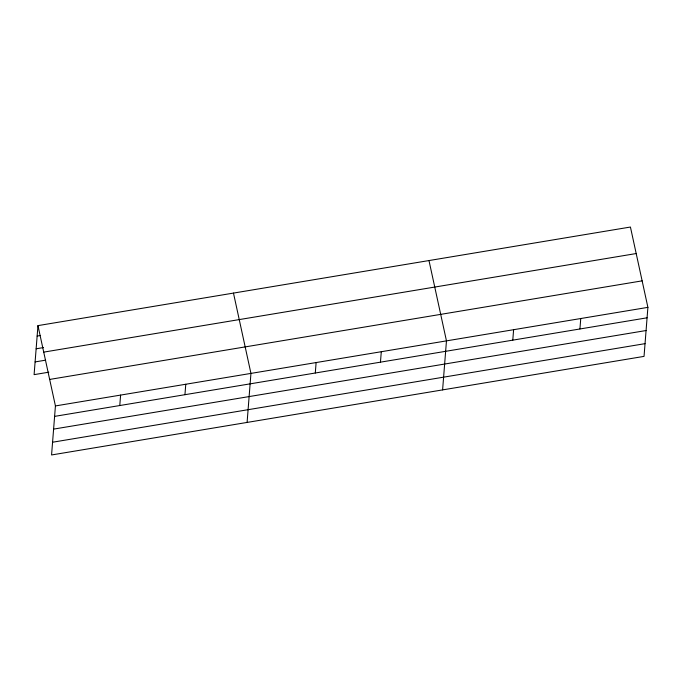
<?xml version="1.0" encoding="UTF-8"?>
<svg xmlns="http://www.w3.org/2000/svg" width="682" height="682" viewBox="0 0 682 682"><rect width="100%" height="100%" fill="white"/><g stroke="black" fill="none" stroke-linecap="round" stroke-linejoin="round"><path stroke-width="1.02" d="M37.962 325.621L55.43 405.935L51.568 454.962L644.038 356.379L647.9 307.36L630.432 227.038L37.962 325.621L34.1 374.64L48.814 372.193M119.776 405.534L120.603 395.091M184.95 394.69L185.768 384.247M247.089 422.431L250.942 373.404L233.474 293.09M315.297 373.003L316.116 362.56M380.462 362.159L381.289 351.716M442.601 389.899L446.463 340.872L428.987 260.558M512.787 340.148L513.606 329.704M579.93 328.971L580.757 318.528M37.135 336.064L40.289 335.535M36.137 348.792L43.495 347.573M43.725 352.125L636.195 253.542M35.106 361.912L45.617 360.164M49.667 379.431L642.137 280.856M55.43 405.935L647.9 307.36M54.603 416.378L647.082 317.803M53.605 429.114L646.076 330.531M52.574 442.226L645.044 343.651"/></g></svg>
